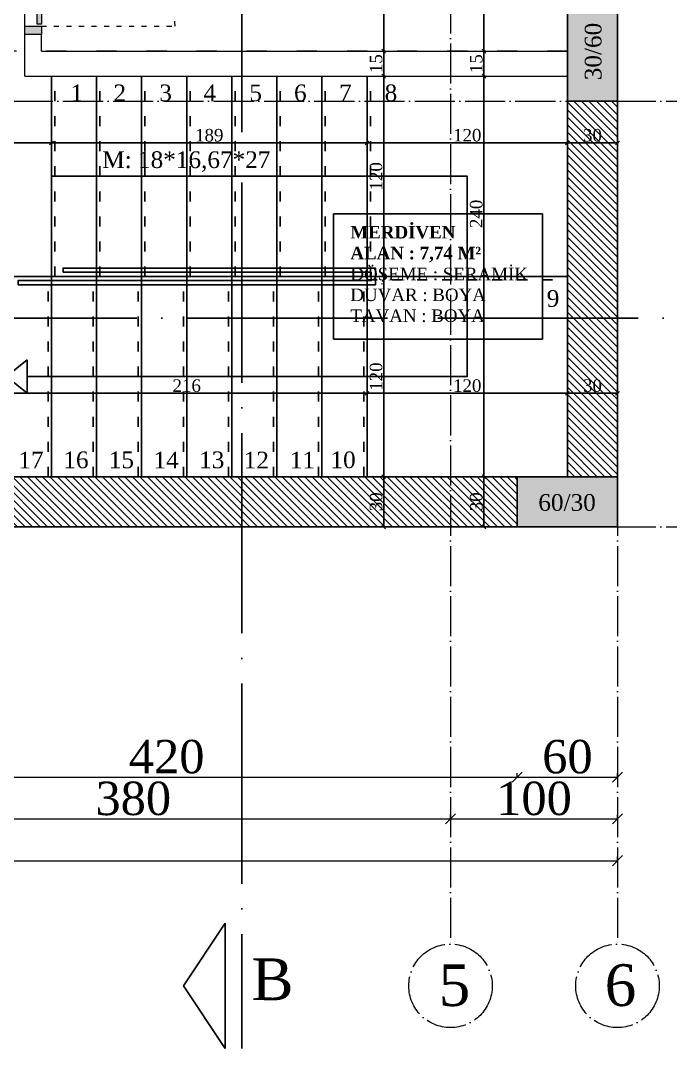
# Model space of a CAD drawing. Header units: metres. Extents: x -5196 to 34307, y 7076 to 19260.
# Drawn here: x 11055 to 11444, y 9514 to 10130 of the extents above; entities that cross this region are included whole.
import ezdxf

# ---------------------------------------------------------------- set-up
doc = ezdxf.new("R2010")
doc.units = ezdxf.units.M
for name, pattern in [('ACAD_ISO03W100', [30, 12, -18]), ('ACAD_ISO04W100', [30, 24, -3, 0, -3]), ('DUZ', [0])]:
    doc.linetypes.add(name, pattern=pattern)
doc.layers.add('YLZ-AKS', color=7, linetype='ACAD_ISO04W100', lineweight=5, true_color=0x2e2f36)
doc.layers.add('YLZ-TARAMA', color=7, linetype='Continuous', lineweight=5, true_color=0x686d6c)
for name, color, linetype, lineweight in [('YLZ-ALAN HESABI', 41, 'Continuous', 35), ('YLZ-DUVAR', 151, 'Continuous', 20), ('YLZ-KAPI', 241, 'Continuous', 9), ('YLZ-TEFRİŞ', 191, 'Continuous', 20), ('YLZ-ÖLÇÜ', 251, 'Continuous', 5)]:
    doc.layers.add(name, color=color, linetype=linetype, lineweight=lineweight)
for name, color, linetype in [('YLZ-Kesit Çizgisi', 10, 'Continuous'), ('YLZ-KOLON', 191, 'Continuous'), ('YLZ-KORKULUK', 161, 'DUZ'), ('YLZ-MERDİVEN', 11, 'Continuous'), ('YLZ-PERDE', 113, 'Continuous'), ('YLZ-YAZI', 113, 'Continuous')]:
    doc.layers.add(name, color=color, linetype=linetype)
doc.layers.add('YLZ-KİRİŞ', color=123, linetype='ACAD_ISO03W100', lineweight=5, transparency=0.5)
doc.styles.add('ARIAL', font='times.ttf')
doc.dimstyles.new('YLZ - Dış Ölçü', dxfattribs={"dimscale": 2, "dimtxt": 10, "dimasz": 3, "dimexe": 1.25, "dimexo": 1, "dimgap": 1, "dimtad": 1, "dimdec": 1, "dimrnd": 0.5, "dimtxsty": 'ARIAL', "dimblk": 'OBLIQUE', "dimcen": 1, "dimclrd": 250, "dimclre": 250, "dimclrt": 150, "dimadec": 0, "dimazin": 0, "dimtfac": 1, "dimtdec": 1, "dimtmove": 1, "dimatfit": 3, "dimldrblk": 'OBLIQUE', "dimfxl": 0, "dimarcsym": 0})
doc.dimstyles.new('YLZ - İç Ölçü', dxfattribs={"dimscale": 0.75, "dimtxt": 10, "dimasz": 3, "dimexe": 1.25, "dimexo": 1, "dimgap": 1, "dimtad": 1, "dimdec": 1, "dimrnd": 0.5, "dimtxsty": 'ARIAL', "dimblk": 'OBLIQUE', "dimcen": 1, "dimclrd": 256, "dimclre": 256, "dimclrt": 125, "dimadec": 0, "dimazin": 0, "dimtfac": 1, "dimtdec": 1, "dimtmove": 1, "dimatfit": 3, "dimldrblk": 'OBLIQUE', "dimfxl": 0, "dimarcsym": 0})

# ---------------------------------------------------------------- blocks, each defined once
blk = doc.blocks.new('Aks')
at = {"layer": 'YLZ-AKS'}
for p, q in [((479950.78, 4514594.56), (479950.78, 4512399.56)), ((480050.78, 4514594.56), (480050.78, 4512399.56)), ((478845.78, 4512904.56), (480300.78, 4512904.56)), ((478845.78, 4512649.56), (480300.78, 4512649.56))]:
    blk.add_line(p, q, dxfattribs=at)
for centre in [(479950.78, 4512374.56), (480050.78, 4512374.56)]:
    blk.add_circle(centre, 25, dxfattribs=at)
at = {"layer": 'YLZ-Kesit Çizgisi', "linetype": 'ACAD_ISO04W100', "ltscale": 5}
for p, q in [((479825.78, 4514657.06), (479825.78, 4512337.06)), ((480363.28, 4512774.56), (478783.28, 4512774.56))]:
    blk.add_line(p, q, dxfattribs=at)
blk.add_lwpolyline([(479815.78, 4512337.06), (479790.78, 4512374.56), (479815.78, 4512412.06), (479815.78, 4512337.06)], dxfattribs=at)
at = {"layer": 'YLZ-Kesit Çizgisi', "linetype": 'ACAD_ISO04W100', "ltscale": 5, "insert": (479831.55, 4512391), "char_height": 25, "attachment_point": 1, "style": 'ARIAL'}
blk.add_mtext_dynamic_manual_height_columns('B', width=209.7418, gutter_width=12.5, heights=[103.98], dxfattribs=at)
at = {"layer": 'YLZ-YAZI', "char_height": 25, "attachment_point": 1, "style": 'ARIAL'}
for s, insert in [('\\pi8.63076;5', (479935.1, 4512387.5)), ('\\pi8.03595;6', (480035.1, 4512387.5))]:
    blk.add_mtext_dynamic_manual_height_columns(s, width=31.5189, gutter_width=12.5, heights=[8.55], dxfattribs=dict(at, insert=insert))
blk = doc.blocks.new('2. B.K. Kolon Plan')
at = {"layer": 'YLZ-TARAMA'}
h = blk.add_hatch(dxfattribs=at)
h.set_pattern_fill('ANSI33', color=256, angle=-90)
h.set_pattern_definition([(315, (-464579.172, -4496445.85), (4.4901280605, 4.4901280605), []), (315, (-464579.172, -4496450.34), (4.4901280605, 4.4901280605), [3.175, -1.5875])])
h.paths.add_polyline_path([(10668.16, 8741.9), (10638.16, 8741.9), (10638.16, 8681.9), (10668.16, 8681.9)])
h.paths.add_polyline_path([(11123.16, 8741.9), (11063.16, 8741.9), (11063.16, 8711.9), (11123.16, 8711.9)])
h.paths.add_polyline_path([(11493.16, 8741.9), (11463.16, 8741.9), (11463.16, 8716.9), (11463.16, 8681.9), (11493.16, 8681.9)])
h.paths.add_polyline_path([(10778.16, 8111.9), (10638.16, 8111.9), (10638.16, 8076.9), (10778.16, 8076.9)])
h.paths.add_polyline_path([(11118.16, 8086.9), (11118.16, 8114.4), (11078.16, 8114.4), (11078.16, 8076.9), (11078.16, 8054.4), (11118.16, 8054.4)])
h.paths.add_polyline_path([(11593.16, 8106.9), (11453.16, 8106.9), (11453.16, 8071.9), (11593.16, 8071.9)])
h.paths.add_polyline_path([(10898.16, 7481.9), (10738.16, 7481.9), (10738.16, 7451.9), (10898.16, 7451.9)])
h.paths.add_polyline_path([(11118.16, 7491.9), (11078.16, 7491.9), (11078.16, 7441.9), (11118.16, 7441.9)])
h.paths.add_polyline_path([(11593.16, 7511.9), (11563.16, 7511.9), (11563.16, 7451.9), (11593.16, 7451.9)])
h.paths.add_polyline_path([(10893.16, 7256.9), (10863.16, 7256.9), (10863.16, 7196.9), (10893.16, 7196.9), (10893.16, 7226.9)])
h.paths.add_polyline_path([(11113.16, 7256.9), (11083.16, 7256.9), (11083.16, 7196.9), (11113.16, 7196.9)])
h.paths.add_polyline_path([(11593.16, 7226.9), (11563.16, 7226.9), (11533.16, 7226.9), (11533.16, 7196.9), (11593.16, 7196.9)])
h = blk.add_hatch(dxfattribs=at)
h.set_pattern_fill('ANSI31', color=256, angle=-90)
h.paths.add_polyline_path([(10768.16, 8076.9), (10738.16, 8076.9), (10738.16, 7481.9), (10768.16, 7481.9)])
h.paths.add_polyline_path([(10893.16, 7451.9), (10863.16, 7451.9), (10863.16, 7256.9), (10893.16, 7256.9)])
h.paths.add_polyline_path([(11083.16, 7226.9), (10893.16, 7226.9), (10893.16, 7196.9), (11083.16, 7196.9)])
h.paths.add_polyline_path([(11533.16, 7226.9), (11113.16, 7226.9), (11113.16, 7196.9), (11533.16, 7196.9)])
h.paths.add_polyline_path([(11593.16, 7451.9), (11563.16, 7451.9), (11563.16, 7226.9), (11593.16, 7226.9)])
h.paths.add_polyline_path([(11593.16, 8071.9), (11563.16, 8071.9), (11563.16, 7511.9), (11593.16, 7511.9)])
at = {"layer": 'YLZ-KİRİŞ'}
blk.add_lwpolyline([(11118.16, 7451.9), (11563.16, 7451.9), (11563.16, 7481.9), (11118.16, 7481.9)], close=True, dxfattribs=at)
at = {"layer": 'YLZ-KOLON'}
for points in [[(11563.16, 7511.9), (11563.16, 7451.9), (11593.16, 7451.9), (11593.16, 7511.9)], [(11593.16, 7226.9), (11533.16, 7226.9), (11533.16, 7196.9), (11593.16, 7196.9)]]:
    blk.add_lwpolyline(points, close=True, dxfattribs=at)
at = {"layer": 'YLZ-PERDE'}
for points in [[(11563.16, 7451.9), (11593.16, 7451.9), (11593.16, 7226.9), (11563.16, 7226.9)], [(11113.16, 7226.9), (11533.16, 7226.9), (11533.16, 7196.9), (11113.16, 7196.9)]]:
    blk.add_lwpolyline(points, close=True, dxfattribs=at)
at = {"layer": 'YLZ-YAZI', "insert": (11573.56, 7437.46), "char_height": 10, "attachment_point": 1, "rotation": 90, "style": 'ARIAL'}
blk.add_mtext_dynamic_manual_height_columns('\\pi27.0082;30/60', width=86.5254, gutter_width=12.5, heights=[18.52], dxfattribs=at)
at = {"layer": 'YLZ-YAZI', "insert": (11518.72, 7216.5), "char_height": 10, "attachment_point": 1, "style": 'ARIAL'}
blk.add_mtext_dynamic_manual_height_columns('\\pi27.02623;60/30', width=86.5254, gutter_width=12.5, heights=[18.52], dxfattribs=at)
blk = doc.blocks.new('Merdiven 2.B.K.')
at = {"layer": 'YLZ-KORKULUK'}
blk.add_lwpolyline([(11261.16, 9099.4), (11445.66, 9099.4), (11445.66, 9094.4), (11234.16, 9094.4), (11234.16, 9091.9), (11448.16, 9091.9), (11448.16, 9101.9), (11261.16, 9101.9)], close=True, dxfattribs=at)
at = {"layer": 'YLZ-MERDİVEN'}
for p, q in [((11254.16, 9096.9), (11254.16, 9216.9)), ((11281.16, 9096.9), (11281.16, 9216.9)), ((11308.16, 9096.9), (11308.16, 9216.9)), ((11335.16, 9096.9), (11335.16, 9216.9)), ((11362.16, 9096.9), (11362.16, 9216.9)), ((11389.16, 9096.9), (11389.16, 9216.9)), ((11416.16, 9096.9), (11416.16, 9216.9)), ((11443.16, 9096.9), (11443.16, 9216.9)), ((11227.16, 8976.9), (11227.16, 9096.9)), ((11227.16, 9096.9), (11443.16, 9096.9)), ((11254.16, 8976.9), (11254.16, 9096.9)), ((11281.16, 8976.9), (11281.16, 9096.9)), ((11308.16, 8976.9), (11308.16, 9096.9)), ((11335.16, 8976.9), (11335.16, 9096.9)), ((11362.16, 8976.9), (11362.16, 9096.9)), ((11389.16, 8976.9), (11389.16, 9096.9)), ((11416.16, 8976.9), (11416.16, 9096.9)), ((11443.16, 8976.9), (11443.16, 9096.9)), ((11443.16, 9096.9), (11563.16, 9096.9))]:
    blk.add_line(p, q, dxfattribs=at)
at = {"layer": 'YLZ-MERDİVEN', "linetype": 'ACAD_ISO03W100', "ltscale": 0.5}
for p, q in [((11256.16, 9096.9), (11256.16, 9216.9)), ((11283.16, 9096.9), (11283.16, 9216.9)), ((11310.16, 9096.9), (11310.16, 9216.9)), ((11337.16, 9096.9), (11337.16, 9216.9)), ((11364.16, 9096.9), (11364.16, 9216.9)), ((11391.16, 9096.9), (11391.16, 9216.9)), ((11418.16, 9096.9), (11418.16, 9216.9)), ((11445.16, 9096.9), (11445.16, 9216.9)), ((11229.16, 8976.9), (11229.16, 9096.9)), ((11252.16, 8976.9), (11252.16, 9096.9)), ((11279.16, 8976.9), (11279.16, 9096.9)), ((11306.16, 8976.9), (11306.16, 9096.9)), ((11333.16, 8976.9), (11333.16, 9096.9)), ((11360.16, 8976.9), (11360.16, 9096.9)), ((11387.16, 8976.9), (11387.16, 9096.9)), ((11414.16, 8976.9), (11414.16, 9096.9)), ((11441.16, 8976.9), (11441.16, 9096.9)), ((11443.16, 9094.9), (11563.16, 9094.9))]:
    blk.add_line(p, q, dxfattribs=at)
at = {"layer": 'YLZ-MERDİVEN'}
for points in [[(11254.16, 9156.9), (11503.16, 9156.9), (11503.16, 9036.9), (11239.66, 9036.9)], [(11239.66, 9046.9), (11227.16, 9036.9), (11239.66, 9026.9), (11239.66, 9046.9)]]:
    blk.add_lwpolyline(points, dxfattribs=at)
at = {"layer": 'YLZ-YAZI', "char_height": 10, "style": 'ARIAL'}
for s, width, heights, insert, attachment_point in [('\\pi10.04409;1', 23.9382, [26.46], (11255.55, 9211.9), 1), ('\\pi8.74273;2', 23.9382, [26.46], (11282.55, 9211.9), 1), ('\\pi9.18973;3', 23.9382, [26.46], (11309.55, 9211.9), 1), ('\\pi8.649;4', 23.9382, [26.46], (11336.55, 9211.9), 1), ('\\pi9.11763;5', 23.9382, [26.46], (11363.55, 9211.9), 1), ('\\pi8.87971;6', 23.9382, [26.46], (11390.55, 9211.9), 1), ('\\pi8.87971;7', 23.9382, [26.46], (11417.55, 9211.9), 1), ('\\pi9.15008;8', 23.9382, [26.46], (11444.55, 9211.9), 1), ('M: 18*16,67*27', 344.3033, [10.2], (11385.29, 9171.86), 3), ('\\pi8.88692;9', 23.9382, [26.46], (11541.89, 9088.72), 1), ('\\pi5.87683;18', 23.9382, [26.46], (11201.55, 8981.9), 7), ('\\pi5.7795;17', 23.9382, [26.46], (11228.55, 8981.9), 7), ('\\pi5.73624;16', 23.9382, [26.46], (11255.55, 8981.9), 7), ('\\pi5.93811;15', 23.9382, [26.46], (11282.55, 8981.9), 7), ('\\pi5.7074;14', 23.9382, [26.46], (11309.55, 8981.9), 7), ('\\pi6.06428;13', 23.9382, [26.46], (11336.55, 8981.9), 7), ('\\pi5.75787;12', 23.9382, [26.46], (11363.55, 8981.9), 7), ('\\pi6.35267;11', 23.9382, [26.46], (11390.55, 8981.9), 7), ('\\pi5.71461;10', 23.9382, [26.46], (11415.55, 8981.9), 7)]:
    blk.add_mtext_dynamic_manual_height_columns(s, width=width, gutter_width=12.5, heights=heights, dxfattribs=dict(at, insert=insert, attachment_point=attachment_point))
blk = doc.blocks.new("Kapı 90'lık")
at = {"lineweight": 0, "true_color": 0x939598, "transparency": 33554559}
h = blk.add_hatch(color=252, dxfattribs=at)
h.dxf.hatch_style = 1
h.paths.add_polyline_path([(663.76, 3319.76), (668.76, 3319.76), (668.76, 3329.76), (663.76, 3329.76)])
h.paths.add_polyline_path([(670.01, 3327.26), (747.51, 3327.26), (747.51, 3329.76), (670.01, 3329.76)])
h.paths.add_polyline_path([(675, 3325.26), (680, 3325.26), (680.01, 3326.26), (675.01, 3326.26)])
h.paths.add_polyline_path([(680.01, 3330.76), (680, 3331.76), (675, 3331.76), (675.01, 3330.76)])
h.paths.add_polyline_path([(753.76, 3329.76), (748.76, 3329.76), (748.76, 3319.76), (753.76, 3319.76)])
at = {"layer": 'YLZ-KAPI', "linetype": 'ACAD_ISO03W100', "ltscale": 0.25}
blk.add_line((748.76, 3329.76), (748.76, 3409.76), dxfattribs=at)
at = {"layer": 'YLZ-KAPI'}
blk.add_line((748.76, 3319.76), (668.76, 3319.76), dxfattribs=at)
for points in [[(680, 3331.76), (680.01, 3330.76), (675.01, 3330.76), (675, 3331.76)], [(663.76, 3329.76), (663.76, 3319.76), (668.76, 3319.76), (668.76, 3329.76)], [(747.51, 3327.26), (670.01, 3327.26), (670.01, 3329.76), (747.51, 3329.76)], [(680, 3325.26), (680.01, 3326.26), (675.01, 3326.26), (675, 3325.26)], [(753.76, 3329.76), (753.76, 3319.76), (748.76, 3319.76), (748.76, 3329.76)]]:
    blk.add_lwpolyline(points, close=True, dxfattribs=at)
at = {"layer": 'YLZ-KAPI', "linetype": 'ACAD_ISO03W100', "ltscale": 0.25}
blk.add_arc((748.76, 3329.76), 80, 90, 180, dxfattribs=at)
blk = doc.blocks.new('Bodrum Mahal Listesi')
at = {"layer": 'YLZ-YAZI'}
blk.add_lwpolyline([(11242.1, 7513.82), (11242.1, 7438.82), (11367.1, 7438.82), (11367.1, 7513.82), (11242.1, 7513.82)], dxfattribs=at)
at = {"layer": 'YLZ-YAZI', "insert": (11252.1, 7506.58), "char_height": 7.5, "attachment_point": 1, "style": 'ARIAL'}
blk.add_mtext_dynamic_manual_height_columns('{\\fTimes New Roman|b1|i0|c162|p18;MERDİVEN\\PALAN : 7,74 M² }\\PDÖŞEME : SERAMİK\\PDUVAR : BOYA \\PTAVAN : BOYA', width=148.6174, gutter_width=12.5, heights=[94.52], dxfattribs=at)
blk = doc.blocks.new('_Oblique')
at = {"color": 0, "linetype": 'ByBlock', "lineweight": -2}
blk.add_line((-0.5, -0.5), (0.5, 0.5), dxfattribs=at)
blk = doc.blocks.new('*D6091')
at = {"layer": 'Defpoints', "color": 0, "transparency": 16777216}
for p in [(482190.03, 4515065.65), (483145.03, 4515065.65), (483145.03, 4515065.65)]:
    blk.add_point(p, dxfattribs=at)
at = {"layer": 'YLZ-ÖLÇÜ', "color": 250, "lineweight": -2, "transparency": 16777216}
for p, q in [((482190.03, 4515065.65), (482190.03, 4515068.15)), ((482190.03, 4515065.65), (483145.03, 4515065.65)), ((483145.03, 4515065.65), (483145.03, 4515068.15))]:
    blk.add_line(p, q, dxfattribs=at)
at = {"layer": 'YLZ-ÖLÇÜ', "color": 250, "lineweight": -2, "transparency": 16777216, "xscale": 6, "yscale": 6, "zscale": 6, "rotation": 180}
blk.add_blockref('_Oblique', (482190.03, 4515065.65), dxfattribs=at)
at = {"layer": 'YLZ-ÖLÇÜ', "color": 250, "lineweight": -2, "transparency": 16777216, "xscale": 6, "yscale": 6, "zscale": 6}
blk.add_blockref('_Oblique', (483145.03, 4515065.65), dxfattribs=at)
at = {"layer": 'YLZ-ÖLÇÜ', "color": 150, "transparency": 16777216, "insert": (482667.53, 4515077.86), "char_height": 20, "attachment_point": 5, "style": 'ARIAL'}
blk.add_mtext('955', dxfattribs=at)
blk = doc.blocks.new('*D6104')
at = {"layer": 'Defpoints', "color": 0, "transparency": 16777216}
for p in [(482665.03, 4515115.65), (483085.03, 4515115.65), (483085.03, 4515115.65)]:
    blk.add_point(p, dxfattribs=at)
at = {"layer": 'YLZ-ÖLÇÜ', "color": 250, "lineweight": -2, "transparency": 16777216}
for p, q in [((482665.03, 4515115.65), (482665.03, 4515118.15)), ((482665.03, 4515115.65), (483085.03, 4515115.65)), ((483085.03, 4515115.65), (483085.03, 4515118.15))]:
    blk.add_line(p, q, dxfattribs=at)
at = {"layer": 'YLZ-ÖLÇÜ', "color": 250, "lineweight": -2, "transparency": 16777216, "xscale": 6, "yscale": 6, "zscale": 6, "rotation": 180}
blk.add_blockref('_Oblique', (482665.03, 4515115.65), dxfattribs=at)
at = {"layer": 'YLZ-ÖLÇÜ', "color": 250, "lineweight": -2, "transparency": 16777216, "xscale": 6, "yscale": 6, "zscale": 6}
blk.add_blockref('_Oblique', (483085.03, 4515115.65), dxfattribs=at)
at = {"layer": 'YLZ-ÖLÇÜ', "color": 150, "transparency": 16777216, "insert": (482875.03, 4515127.83), "char_height": 20, "attachment_point": 5, "style": 'ARIAL'}
blk.add_mtext('420', dxfattribs=at)
blk = doc.blocks.new('*D6105')
at = {"layer": 'Defpoints', "color": 0, "transparency": 16777216}
for p in [(483085.03, 4515115.65), (483145.03, 4515115.65), (483145.03, 4515115.65)]:
    blk.add_point(p, dxfattribs=at)
at = {"layer": 'YLZ-ÖLÇÜ', "color": 250, "lineweight": -2, "transparency": 16777216}
for p, q in [((483085.03, 4515115.65), (483085.03, 4515118.15)), ((483085.03, 4515115.65), (483145.03, 4515115.65)), ((483145.03, 4515115.65), (483145.03, 4515118.15))]:
    blk.add_line(p, q, dxfattribs=at)
at = {"layer": 'YLZ-ÖLÇÜ', "color": 250, "lineweight": -2, "transparency": 16777216, "xscale": 6, "yscale": 6, "zscale": 6, "rotation": 180}
blk.add_blockref('_Oblique', (483085.03, 4515115.65), dxfattribs=at)
at = {"layer": 'YLZ-ÖLÇÜ', "color": 250, "lineweight": -2, "transparency": 16777216, "xscale": 6, "yscale": 6, "zscale": 6}
blk.add_blockref('_Oblique', (483145.03, 4515115.65), dxfattribs=at)
at = {"layer": 'YLZ-ÖLÇÜ', "color": 150, "transparency": 16777216, "insert": (483115.03, 4515127.83), "char_height": 20, "attachment_point": 5, "style": 'ARIAL'}
blk.add_mtext('60', dxfattribs=at)
blk = doc.blocks.new('*D6106')
at = {"layer": 'Defpoints', "color": 0, "transparency": 16777216}
for p in [(482665.03, 4515090.65), (483045.03, 4515090.65), (483045.03, 4515090.65)]:
    blk.add_point(p, dxfattribs=at)
at = {"layer": 'YLZ-ÖLÇÜ', "color": 250, "lineweight": -2, "transparency": 16777216}
for p, q in [((482665.03, 4515090.65), (482665.03, 4515093.15)), ((482665.03, 4515090.65), (483045.03, 4515090.65)), ((483045.03, 4515090.65), (483045.03, 4515093.15))]:
    blk.add_line(p, q, dxfattribs=at)
at = {"layer": 'YLZ-ÖLÇÜ', "color": 250, "lineweight": -2, "transparency": 16777216, "xscale": 6, "yscale": 6, "zscale": 6, "rotation": 180}
blk.add_blockref('_Oblique', (482665.03, 4515090.65), dxfattribs=at)
at = {"layer": 'YLZ-ÖLÇÜ', "color": 250, "lineweight": -2, "transparency": 16777216, "xscale": 6, "yscale": 6, "zscale": 6}
blk.add_blockref('_Oblique', (483045.03, 4515090.65), dxfattribs=at)
at = {"layer": 'YLZ-ÖLÇÜ', "color": 150, "transparency": 16777216, "insert": (482855.03, 4515102.83), "char_height": 20, "attachment_point": 5, "style": 'ARIAL'}
blk.add_mtext('380', dxfattribs=at)
blk = doc.blocks.new('*D6107')
at = {"layer": 'Defpoints', "color": 0, "transparency": 16777216}
for p in [(483045.03, 4515090.65), (483145.03, 4515090.65), (483145.03, 4515090.65)]:
    blk.add_point(p, dxfattribs=at)
at = {"layer": 'YLZ-ÖLÇÜ', "color": 250, "lineweight": -2, "transparency": 16777216}
for p, q in [((483045.03, 4515090.65), (483045.03, 4515093.15)), ((483045.03, 4515090.65), (483145.03, 4515090.65)), ((483145.03, 4515090.65), (483145.03, 4515093.15))]:
    blk.add_line(p, q, dxfattribs=at)
at = {"layer": 'YLZ-ÖLÇÜ', "color": 250, "lineweight": -2, "transparency": 16777216, "xscale": 6, "yscale": 6, "zscale": 6, "rotation": 180}
blk.add_blockref('_Oblique', (483045.03, 4515090.65), dxfattribs=at)
at = {"layer": 'YLZ-ÖLÇÜ', "color": 250, "lineweight": -2, "transparency": 16777216, "xscale": 6, "yscale": 6, "zscale": 6}
blk.add_blockref('_Oblique', (483145.03, 4515090.65), dxfattribs=at)
at = {"layer": 'YLZ-ÖLÇÜ', "color": 150, "transparency": 16777216, "insert": (483095.03, 4515102.83), "char_height": 20, "attachment_point": 5, "style": 'ARIAL'}
blk.add_mtext('100', dxfattribs=at)
blk = doc.blocks.new('*D6220')
at = {"layer": 'Defpoints', "color": 0, "transparency": 16777216}
for p in [(11332.1, 10701.32), (11332.1, 10701.32), (11332.1, 10111.32)]:
    blk.add_point(p, dxfattribs=at)
at = {"layer": 'YLZ-ÖLÇÜ', "color": 251, "lineweight": -2, "transparency": 16777216}
for p, q in [((11332.1, 10701.32), (11333.03, 10701.32)), ((11332.1, 10111.32), (11332.1, 10701.32)), ((11332.1, 10111.32), (11333.03, 10111.32))]:
    blk.add_line(p, q, dxfattribs=at)
at = {"layer": 'YLZ-ÖLÇÜ', "color": 251, "lineweight": -2, "transparency": 16777216, "xscale": 2.25, "yscale": 2.25, "zscale": 2.25}
for p, rotation in [((11332.1, 10701.32), 90), ((11332.1, 10111.32), 270)]:
    blk.add_blockref('_Oblique', p, dxfattribs=dict(at, rotation=rotation))
at = {"layer": 'YLZ-ÖLÇÜ', "color": 125, "transparency": 16777216, "insert": (11327.52, 10406.32), "char_height": 7.5, "attachment_point": 5, "rotation": 90, "style": 'ARIAL'}
blk.add_mtext('590', dxfattribs=at)
blk = doc.blocks.new('*D6217')
at = {"layer": 'Defpoints', "color": 0, "transparency": 16777216}
for p in [(11332.1, 9856.32), (11332.1, 9856.32), (11332.1, 9826.32)]:
    blk.add_point(p, dxfattribs=at)
at = {"layer": 'YLZ-ÖLÇÜ', "color": 251, "lineweight": -2, "transparency": 16777216}
for p, q in [((11332.1, 9856.32), (11333.03, 9856.32)), ((11332.1, 9826.32), (11332.1, 9856.32)), ((11332.1, 9826.32), (11333.03, 9826.32))]:
    blk.add_line(p, q, dxfattribs=at)
at = {"layer": 'YLZ-ÖLÇÜ', "color": 251, "lineweight": -2, "transparency": 16777216, "xscale": 2.25, "yscale": 2.25, "zscale": 2.25}
for p, rotation in [((11332.1, 9856.32), 90), ((11332.1, 9826.32), 270)]:
    blk.add_blockref('_Oblique', p, dxfattribs=dict(at, rotation=rotation))
at = {"layer": 'YLZ-ÖLÇÜ', "color": 125, "transparency": 16777216, "insert": (11327.53, 9841.32), "char_height": 7.5, "attachment_point": 5, "rotation": 90, "style": 'ARIAL'}
blk.add_mtext('30', dxfattribs=at)
blk = doc.blocks.new('*D6218')
at = {"layer": 'Defpoints', "color": 0, "transparency": 16777216}
for p in [(11332.1, 10096.32), (11332.1, 10096.32), (11332.1, 9856.32)]:
    blk.add_point(p, dxfattribs=at)
at = {"layer": 'YLZ-ÖLÇÜ', "color": 251, "lineweight": -2, "transparency": 16777216}
for p, q in [((11332.1, 10096.32), (11333.03, 10096.32)), ((11332.1, 9856.32), (11332.1, 10096.32)), ((11332.1, 9856.32), (11333.03, 9856.32))]:
    blk.add_line(p, q, dxfattribs=at)
at = {"layer": 'YLZ-ÖLÇÜ', "color": 251, "lineweight": -2, "transparency": 16777216, "xscale": 2.25, "yscale": 2.25, "zscale": 2.25}
for p, rotation in [((11332.1, 10096.32), 90), ((11332.1, 9856.32), 270)]:
    blk.add_blockref('_Oblique', p, dxfattribs=dict(at, rotation=rotation))
at = {"layer": 'YLZ-ÖLÇÜ', "color": 125, "transparency": 16777216, "insert": (11327.53, 10013.82), "char_height": 7.5, "attachment_point": 5, "rotation": 90, "style": 'ARIAL'}
blk.add_mtext('240', dxfattribs=at)
blk = doc.blocks.new('*D6219')
at = {"layer": 'Defpoints', "color": 0, "transparency": 16777216}
for p in [(11332.1, 10111.32), (11332.1, 10111.32), (11332.1, 10096.32)]:
    blk.add_point(p, dxfattribs=at)
at = {"layer": 'YLZ-ÖLÇÜ', "color": 251, "lineweight": -2, "transparency": 16777216}
for p, q in [((11332.1, 10111.32), (11333.03, 10111.32)), ((11332.1, 10096.32), (11332.1, 10111.32)), ((11332.1, 10096.32), (11333.03, 10096.32))]:
    blk.add_line(p, q, dxfattribs=at)
at = {"layer": 'YLZ-ÖLÇÜ', "color": 251, "lineweight": -2, "transparency": 16777216, "xscale": 2.25, "yscale": 2.25, "zscale": 2.25}
for p, rotation in [((11332.1, 10111.32), 90), ((11332.1, 10096.32), 270)]:
    blk.add_blockref('_Oblique', p, dxfattribs=dict(at, rotation=rotation))
at = {"layer": 'YLZ-ÖLÇÜ', "color": 125, "transparency": 16777216, "insert": (11327.53, 10103.82), "char_height": 7.5, "attachment_point": 5, "rotation": 90, "style": 'ARIAL'}
blk.add_mtext('15', dxfattribs=at)
blk = doc.blocks.new('*D6228')
at = {"layer": 'Defpoints', "color": 0, "transparency": 16777216}
for p in [(11272.1, 10701.32), (11272.1, 10111.32), (11272.1, 10111.32)]:
    blk.add_point(p, dxfattribs=at)
at = {"layer": 'YLZ-ÖLÇÜ', "color": 251, "lineweight": -2, "transparency": 16777216}
for p, q in [((11272.1, 10701.32), (11273.03, 10701.32)), ((11272.1, 10701.32), (11272.1, 10111.32)), ((11272.1, 10111.32), (11273.03, 10111.32))]:
    blk.add_line(p, q, dxfattribs=at)
at = {"layer": 'YLZ-ÖLÇÜ', "color": 251, "lineweight": -2, "transparency": 16777216, "xscale": 2.25, "yscale": 2.25, "zscale": 2.25}
for p, rotation in [((11272.1, 10701.32), 90), ((11272.1, 10111.32), 270)]:
    blk.add_blockref('_Oblique', p, dxfattribs=dict(at, rotation=rotation))
at = {"layer": 'YLZ-ÖLÇÜ', "color": 125, "transparency": 16777216, "insert": (11267.52, 10406.32), "char_height": 7.5, "attachment_point": 5, "rotation": 90, "style": 'ARIAL'}
blk.add_mtext('590', dxfattribs=at)
blk = doc.blocks.new('*D6229')
at = {"layer": 'Defpoints', "color": 0, "transparency": 16777216}
for p in [(11272.1, 10111.32), (11272.1, 10096.32), (11272.1, 10096.32)]:
    blk.add_point(p, dxfattribs=at)
at = {"layer": 'YLZ-ÖLÇÜ', "color": 251, "lineweight": -2, "transparency": 16777216}
for p, q in [((11272.1, 10111.32), (11273.03, 10111.32)), ((11272.1, 10111.32), (11272.1, 10096.32)), ((11272.1, 10096.32), (11273.03, 10096.32))]:
    blk.add_line(p, q, dxfattribs=at)
at = {"layer": 'YLZ-ÖLÇÜ', "color": 251, "lineweight": -2, "transparency": 16777216, "xscale": 2.25, "yscale": 2.25, "zscale": 2.25}
for p, rotation in [((11272.1, 10111.32), 90), ((11272.1, 10096.32), 270)]:
    blk.add_blockref('_Oblique', p, dxfattribs=dict(at, rotation=rotation))
at = {"layer": 'YLZ-ÖLÇÜ', "color": 125, "transparency": 16777216, "insert": (11267.53, 10103.82), "char_height": 7.5, "attachment_point": 5, "rotation": 90, "style": 'ARIAL'}
blk.add_mtext('15', dxfattribs=at)
blk = doc.blocks.new('*D6230')
at = {"layer": 'Defpoints', "color": 0, "transparency": 16777216}
for p in [(11272.1, 10096.32), (11272.1, 9976.32), (11272.1, 9976.32)]:
    blk.add_point(p, dxfattribs=at)
at = {"layer": 'YLZ-ÖLÇÜ', "color": 251, "lineweight": -2, "transparency": 16777216}
for p, q in [((11272.1, 10096.32), (11273.03, 10096.32)), ((11272.1, 10096.32), (11272.1, 9976.32)), ((11272.1, 9976.32), (11273.03, 9976.32))]:
    blk.add_line(p, q, dxfattribs=at)
at = {"layer": 'YLZ-ÖLÇÜ', "color": 251, "lineweight": -2, "transparency": 16777216, "xscale": 2.25, "yscale": 2.25, "zscale": 2.25}
for p, rotation in [((11272.1, 10096.32), 90), ((11272.1, 9976.32), 270)]:
    blk.add_blockref('_Oblique', p, dxfattribs=dict(at, rotation=rotation))
at = {"layer": 'YLZ-ÖLÇÜ', "color": 125, "transparency": 16777216, "insert": (11267.53, 10036.32), "char_height": 7.5, "attachment_point": 5, "rotation": 90, "style": 'ARIAL'}
blk.add_mtext('120', dxfattribs=at)
blk = doc.blocks.new('*D6231')
at = {"layer": 'Defpoints', "color": 0, "transparency": 16777216}
for p in [(11272.1, 9976.32), (11272.1, 9856.32), (11272.1, 9856.32)]:
    blk.add_point(p, dxfattribs=at)
at = {"layer": 'YLZ-ÖLÇÜ', "color": 251, "lineweight": -2, "transparency": 16777216}
for p, q in [((11272.1, 9976.32), (11273.03, 9976.32)), ((11272.1, 9976.32), (11272.1, 9856.32)), ((11272.1, 9856.32), (11273.03, 9856.32))]:
    blk.add_line(p, q, dxfattribs=at)
at = {"layer": 'YLZ-ÖLÇÜ', "color": 251, "lineweight": -2, "transparency": 16777216, "xscale": 2.25, "yscale": 2.25, "zscale": 2.25}
for p, rotation in [((11272.1, 9976.32), 90), ((11272.1, 9856.32), 270)]:
    blk.add_blockref('_Oblique', p, dxfattribs=dict(at, rotation=rotation))
at = {"layer": 'YLZ-ÖLÇÜ', "color": 125, "transparency": 16777216, "insert": (11267.53, 9916.32), "char_height": 7.5, "attachment_point": 5, "rotation": 90, "style": 'ARIAL'}
blk.add_mtext('120', dxfattribs=at)
blk = doc.blocks.new('*D6232')
at = {"layer": 'Defpoints', "color": 0, "transparency": 16777216}
for p in [(11272.1, 9856.32), (11272.1, 9826.32), (11272.1, 9826.32)]:
    blk.add_point(p, dxfattribs=at)
at = {"layer": 'YLZ-ÖLÇÜ', "color": 251, "lineweight": -2, "transparency": 16777216}
for p, q in [((11272.1, 9856.32), (11273.03, 9856.32)), ((11272.1, 9856.32), (11272.1, 9826.32)), ((11272.1, 9826.32), (11273.03, 9826.32))]:
    blk.add_line(p, q, dxfattribs=at)
at = {"layer": 'YLZ-ÖLÇÜ', "color": 251, "lineweight": -2, "transparency": 16777216, "xscale": 2.25, "yscale": 2.25, "zscale": 2.25}
for p, rotation in [((11272.1, 9856.32), 90), ((11272.1, 9826.32), 270)]:
    blk.add_blockref('_Oblique', p, dxfattribs=dict(at, rotation=rotation))
at = {"layer": 'YLZ-ÖLÇÜ', "color": 125, "transparency": 16777216, "insert": (11267.53, 9841.32), "char_height": 7.5, "attachment_point": 5, "rotation": 90, "style": 'ARIAL'}
blk.add_mtext('30', dxfattribs=at)
blk = doc.blocks.new('*D6201')
at = {"layer": 'Defpoints', "color": 0, "transparency": 16777216}
for p in [(11046.1, 9906.32), (11262.1, 9906.32), (11262.1, 9906.32)]:
    blk.add_point(p, dxfattribs=at)
at = {"layer": 'YLZ-ÖLÇÜ', "color": 251, "lineweight": -2, "transparency": 16777216}
for p, q in [((11046.1, 9906.32), (11046.1, 9907.26)), ((11046.1, 9906.32), (11262.1, 9906.32)), ((11262.1, 9906.32), (11262.1, 9907.26))]:
    blk.add_line(p, q, dxfattribs=at)
at = {"layer": 'YLZ-ÖLÇÜ', "color": 251, "lineweight": -2, "transparency": 16777216, "xscale": 2.25, "yscale": 2.25, "zscale": 2.25, "rotation": 180}
blk.add_blockref('_Oblique', (11046.1, 9906.32), dxfattribs=at)
at = {"layer": 'YLZ-ÖLÇÜ', "color": 251, "lineweight": -2, "transparency": 16777216, "xscale": 2.25, "yscale": 2.25, "zscale": 2.25}
blk.add_blockref('_Oblique', (11262.1, 9906.32), dxfattribs=at)
at = {"layer": 'YLZ-ÖLÇÜ', "color": 125, "transparency": 16777216, "insert": (11154.1, 9910.89), "char_height": 7.5, "attachment_point": 5, "style": 'ARIAL'}
blk.add_mtext('216', dxfattribs=at)
blk = doc.blocks.new('*D6202')
at = {"layer": 'Defpoints', "color": 0, "transparency": 16777216}
for p in [(11262.1, 9906.32), (11382.1, 9906.32), (11382.1, 9906.32)]:
    blk.add_point(p, dxfattribs=at)
at = {"layer": 'YLZ-ÖLÇÜ', "color": 251, "lineweight": -2, "transparency": 16777216}
for p, q in [((11262.1, 9906.32), (11262.1, 9907.26)), ((11262.1, 9906.32), (11382.1, 9906.32)), ((11382.1, 9906.32), (11382.1, 9907.26))]:
    blk.add_line(p, q, dxfattribs=at)
at = {"layer": 'YLZ-ÖLÇÜ', "color": 251, "lineweight": -2, "transparency": 16777216, "xscale": 2.25, "yscale": 2.25, "zscale": 2.25, "rotation": 180}
blk.add_blockref('_Oblique', (11262.1, 9906.32), dxfattribs=at)
at = {"layer": 'YLZ-ÖLÇÜ', "color": 251, "lineweight": -2, "transparency": 16777216, "xscale": 2.25, "yscale": 2.25, "zscale": 2.25}
blk.add_blockref('_Oblique', (11382.1, 9906.32), dxfattribs=at)
at = {"layer": 'YLZ-ÖLÇÜ', "color": 125, "transparency": 16777216, "insert": (11322.1, 9910.89), "char_height": 7.5, "attachment_point": 5, "style": 'ARIAL'}
blk.add_mtext('120', dxfattribs=at)
blk = doc.blocks.new('*D6203')
at = {"layer": 'Defpoints', "color": 0, "transparency": 16777216}
for p in [(11382.1, 9906.32), (11412.1, 9906.32), (11412.1, 9906.32)]:
    blk.add_point(p, dxfattribs=at)
at = {"layer": 'YLZ-ÖLÇÜ', "color": 251, "lineweight": -2, "transparency": 16777216}
for p, q in [((11382.1, 9906.32), (11382.1, 9907.26)), ((11382.1, 9906.32), (11412.1, 9906.32)), ((11412.1, 9906.32), (11412.1, 9907.26))]:
    blk.add_line(p, q, dxfattribs=at)
at = {"layer": 'YLZ-ÖLÇÜ', "color": 251, "lineweight": -2, "transparency": 16777216, "xscale": 2.25, "yscale": 2.25, "zscale": 2.25, "rotation": 180}
blk.add_blockref('_Oblique', (11382.1, 9906.32), dxfattribs=at)
at = {"layer": 'YLZ-ÖLÇÜ', "color": 251, "lineweight": -2, "transparency": 16777216, "xscale": 2.25, "yscale": 2.25, "zscale": 2.25}
blk.add_blockref('_Oblique', (11412.1, 9906.32), dxfattribs=at)
at = {"layer": 'YLZ-ÖLÇÜ', "color": 125, "transparency": 16777216, "insert": (11397.1, 9910.89), "char_height": 7.5, "attachment_point": 5, "style": 'ARIAL'}
blk.add_mtext('30', dxfattribs=at)
blk = doc.blocks.new('*D6207')
at = {"layer": 'Defpoints', "color": 0, "transparency": 16777216}
for p in [(10917.1, 10056.32), (11073.1, 10056.32), (11073.1, 10056.32)]:
    blk.add_point(p, dxfattribs=at)
at = {"layer": 'YLZ-ÖLÇÜ', "color": 251, "lineweight": -2, "transparency": 16777216}
for p, q in [((10917.1, 10056.32), (10917.1, 10057.26)), ((10917.1, 10056.32), (11073.1, 10056.32)), ((11073.1, 10056.32), (11073.1, 10057.26))]:
    blk.add_line(p, q, dxfattribs=at)
at = {"layer": 'YLZ-ÖLÇÜ', "color": 251, "lineweight": -2, "transparency": 16777216, "xscale": 2.25, "yscale": 2.25, "zscale": 2.25, "rotation": 180}
blk.add_blockref('_Oblique', (10917.1, 10056.32), dxfattribs=at)
at = {"layer": 'YLZ-ÖLÇÜ', "color": 251, "lineweight": -2, "transparency": 16777216, "xscale": 2.25, "yscale": 2.25, "zscale": 2.25}
blk.add_blockref('_Oblique', (11073.1, 10056.32), dxfattribs=at)
at = {"layer": 'YLZ-ÖLÇÜ', "color": 125, "transparency": 16777216, "insert": (10995.1, 10060.89), "char_height": 7.5, "attachment_point": 5, "style": 'ARIAL'}
blk.add_mtext('156', dxfattribs=at)
blk = doc.blocks.new('*D6208')
at = {"layer": 'Defpoints', "color": 0, "transparency": 16777216}
for p in [(11073.1, 10056.32), (11262.1, 10056.32), (11262.1, 10056.32)]:
    blk.add_point(p, dxfattribs=at)
at = {"layer": 'YLZ-ÖLÇÜ', "color": 251, "lineweight": -2, "transparency": 16777216}
for p, q in [((11073.1, 10056.32), (11073.1, 10057.26)), ((11073.1, 10056.32), (11262.1, 10056.32)), ((11262.1, 10056.32), (11262.1, 10057.26))]:
    blk.add_line(p, q, dxfattribs=at)
at = {"layer": 'YLZ-ÖLÇÜ', "color": 251, "lineweight": -2, "transparency": 16777216, "xscale": 2.25, "yscale": 2.25, "zscale": 2.25, "rotation": 180}
blk.add_blockref('_Oblique', (11073.1, 10056.32), dxfattribs=at)
at = {"layer": 'YLZ-ÖLÇÜ', "color": 251, "lineweight": -2, "transparency": 16777216, "xscale": 2.25, "yscale": 2.25, "zscale": 2.25}
blk.add_blockref('_Oblique', (11262.1, 10056.32), dxfattribs=at)
at = {"layer": 'YLZ-ÖLÇÜ', "color": 125, "transparency": 16777216, "insert": (11167.6, 10060.9), "char_height": 7.5, "attachment_point": 5, "style": 'ARIAL'}
blk.add_mtext('189', dxfattribs=at)
blk = doc.blocks.new('*D6209')
at = {"layer": 'Defpoints', "color": 0, "transparency": 16777216}
for p in [(11262.1, 10056.32), (11382.1, 10056.32), (11382.1, 10056.32)]:
    blk.add_point(p, dxfattribs=at)
at = {"layer": 'YLZ-ÖLÇÜ', "color": 251, "lineweight": -2, "transparency": 16777216}
for p, q in [((11262.1, 10056.32), (11262.1, 10057.26)), ((11262.1, 10056.32), (11382.1, 10056.32)), ((11382.1, 10056.32), (11382.1, 10057.26))]:
    blk.add_line(p, q, dxfattribs=at)
at = {"layer": 'YLZ-ÖLÇÜ', "color": 251, "lineweight": -2, "transparency": 16777216, "xscale": 2.25, "yscale": 2.25, "zscale": 2.25, "rotation": 180}
blk.add_blockref('_Oblique', (11262.1, 10056.32), dxfattribs=at)
at = {"layer": 'YLZ-ÖLÇÜ', "color": 251, "lineweight": -2, "transparency": 16777216, "xscale": 2.25, "yscale": 2.25, "zscale": 2.25}
blk.add_blockref('_Oblique', (11382.1, 10056.32), dxfattribs=at)
at = {"layer": 'YLZ-ÖLÇÜ', "color": 125, "transparency": 16777216, "insert": (11322.1, 10060.89), "char_height": 7.5, "attachment_point": 5, "style": 'ARIAL'}
blk.add_mtext('120', dxfattribs=at)
blk = doc.blocks.new('*D6210')
at = {"layer": 'Defpoints', "color": 0, "transparency": 16777216}
for p in [(11382.1, 10056.32), (11412.1, 10056.32), (11412.1, 10056.32)]:
    blk.add_point(p, dxfattribs=at)
at = {"layer": 'YLZ-ÖLÇÜ', "color": 251, "lineweight": -2, "transparency": 16777216}
for p, q in [((11382.1, 10056.32), (11382.1, 10057.26)), ((11382.1, 10056.32), (11412.1, 10056.32)), ((11412.1, 10056.32), (11412.1, 10057.26))]:
    blk.add_line(p, q, dxfattribs=at)
at = {"layer": 'YLZ-ÖLÇÜ', "color": 251, "lineweight": -2, "transparency": 16777216, "xscale": 2.25, "yscale": 2.25, "zscale": 2.25, "rotation": 180}
blk.add_blockref('_Oblique', (11382.1, 10056.32), dxfattribs=at)
at = {"layer": 'YLZ-ÖLÇÜ', "color": 251, "lineweight": -2, "transparency": 16777216, "xscale": 2.25, "yscale": 2.25, "zscale": 2.25}
blk.add_blockref('_Oblique', (11412.1, 10056.32), dxfattribs=at)
at = {"layer": 'YLZ-ÖLÇÜ', "color": 125, "transparency": 16777216, "insert": (11397.1, 10060.89), "char_height": 7.5, "attachment_point": 5, "style": 'ARIAL'}
blk.add_mtext('30', dxfattribs=at)
blk = doc.blocks.new('ZK. Dış Ölçü')
at = {"layer": 'YLZ-ÖLÇÜ'}
for base, p1, p2, picture, middle in [((483085.03, 4515115.65), (482665.03, 4515115.65), (483085.03, 4515115.65), '*D6104', (482875.03, 4515127.83)), ((483145.03, 4515115.65), (483085.03, 4515115.65), (483145.03, 4515115.65), '*D6105', (483115.03, 4515127.83)), ((483045.03, 4515090.65), (482665.03, 4515090.65), (483045.03, 4515090.65), '*D6106', (482855.03, 4515102.83)), ((483145.03, 4515090.65), (483045.03, 4515090.65), (483145.03, 4515090.65), '*D6107', (483095.03, 4515102.83))]:
    dim = blk.add_linear_dim(base=base, p1=p1, p2=p2, angle=180, dimstyle='YLZ - Dış Ölçü', dxfattribs=at)
    dim.commit()
    dim.dimension.update_dxf_attribs({"geometry": picture, "text_midpoint": middle})
dim = blk.add_aligned_dim(p1=(482190.03, 4515065.65), p2=(483145.03, 4515065.65), distance=0, dimstyle='YLZ - Dış Ölçü', dxfattribs=at)
dim.commit()
dim.dimension.update_dxf_attribs({"geometry": '*D6091', "text_midpoint": (482667.53, 4515077.86)})
blk = doc.blocks.new('İç Ölçü')
at = {"layer": 'YLZ-ÖLÇÜ'}
for base, p1, p2, angle, picture, middle in [((11272.1, 10111.32), (11272.1, 10701.32), (11272.1, 10111.32), 90, '*D6228', (11267.52, 10406.32)), ((11332.1, 10701.32), (11332.1, 10111.32), (11332.1, 10701.32), 270, '*D6220', (11327.52, 10406.32)), ((11272.1, 10096.32), (11272.1, 10111.32), (11272.1, 10096.32), 90, '*D6229', (11267.53, 10103.82)), ((11332.1, 10111.32), (11332.1, 10096.32), (11332.1, 10111.32), 270, '*D6219', (11327.53, 10103.82)), ((11272.1, 9976.32), (11272.1, 10096.32), (11272.1, 9976.32), 90, '*D6230', (11267.53, 10036.32)), ((11073.1, 10056.32), (10917.1, 10056.32), (11073.1, 10056.32), 180, '*D6207', (10995.1, 10060.89)), ((11262.1, 10056.32), (11073.1, 10056.32), (11262.1, 10056.32), 180, '*D6208', (11167.6, 10060.9)), ((11382.1, 10056.32), (11262.1, 10056.32), (11382.1, 10056.32), 180, '*D6209', (11322.1, 10060.89)), ((11412.1, 10056.32), (11382.1, 10056.32), (11412.1, 10056.32), 180, '*D6210', (11397.1, 10060.89)), ((11272.1, 9856.32), (11272.1, 9976.32), (11272.1, 9856.32), 90, '*D6231', (11267.53, 9916.32)), ((11262.1, 9906.32), (11046.1, 9906.32), (11262.1, 9906.32), 180, '*D6201', (11154.1, 9910.89)), ((11382.1, 9906.32), (11262.1, 9906.32), (11382.1, 9906.32), 180, '*D6202', (11322.1, 9910.89)), ((11412.1, 9906.32), (11382.1, 9906.32), (11412.1, 9906.32), 180, '*D6203', (11397.1, 9910.89)), ((11272.1, 9826.32), (11272.1, 9856.32), (11272.1, 9826.32), 90, '*D6232', (11267.53, 9841.32))]:
    dim = blk.add_linear_dim(base=base, p1=p1, p2=p2, angle=angle, dimstyle='YLZ - İç Ölçü', dxfattribs=at)
    dim.commit()
    dim.dimension.update_dxf_attribs({"geometry": picture, "text_midpoint": middle})
dim = blk.add_linear_dim(base=(11332.1, 10096.32), p1=(11332.1, 9856.32), p2=(11332.1, 10096.32), angle=270, dimstyle='YLZ - İç Ölçü', dxfattribs=at)
dim.commit()
dim.dimension.update_dxf_attribs({"geometry": '*D6218', "text_midpoint": (11332.1, 10013.82), "dimtype": 128})
dim = blk.add_aligned_dim(p1=(11332.1, 9826.32), p2=(11332.1, 9856.32), distance=0, dimstyle='YLZ - İç Ölçü', dxfattribs=at)
dim.commit()
dim.dimension.update_dxf_attribs({"geometry": '*D6217', "text_midpoint": (11327.53, 9841.32)})

msp = doc.modelspace()

# ---------------------------------------------------------------- linework, layer by layer
at = {"layer": 'YLZ-DUVAR'}
for p, q in [((11057.1, 10096.32), (11057.1, 10121.32)), ((11067.1, 10121.32), (11057.1, 10121.32)), ((11067.1, 10111.32), (11067.1, 10121.32)), ((11067.1, 10111.32), (11382.1, 10111.32)), ((11057.1, 10096.32), (11382.1, 10096.32))]:
    msp.add_line(p, q, dxfattribs=at)

# ---------------------------------------------------------------- block references
msp.add_blockref('İç Ölçü', (0, 0))
at = {"layer": 'YLZ-ALAN HESABI'}
msp.add_blockref('Bodrum Mahal Listesi', (0, 2500), dxfattribs=at)
at = {"layer": 'YLZ-DUVAR'}
for name, p in [('2. B.K. Kolon Plan', (-181.06, 2629.42)), ('Merdiven 2.B.K.', (-181.06, 879.42))]:
    msp.add_blockref(name, p, dxfattribs=at)
at = {"layer": 'YLZ-TEFRİŞ'}
msp.add_blockref('Aks', (-468638.68, -4502823.23), dxfattribs=at)
at = {"layer": 'YLZ-ÖLÇÜ'}
msp.add_blockref('ZK. Dış Ölçü', (-471732.93, -4505439.33), dxfattribs=at)
at = {"layer": 'YLZ-ÖLÇÜ', "rotation": 270}
msp.add_blockref("Kapı 90'lık", (7737.33, 10875.08), dxfattribs=at)

doc.saveas('drawing.dxf')
